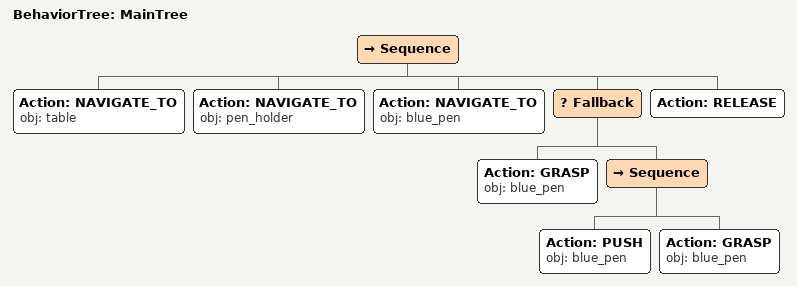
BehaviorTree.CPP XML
<root main_tree_to_execute="MainTree">
  <BehaviorTree ID="MainTree">
    <Sequence>
      <!-- Navigate to table -->
      <Action ID="NAVIGATE_TO" obj="table" />
      <!-- Navigate to pen_holder -->
      <Action ID="NAVIGATE_TO" obj="pen_holder" />
      <!-- Navigate to blue_pen -->
      <Action ID="NAVIGATE_TO" obj="blue_pen" />
      <!-- Fallback: if GRASP blue_pen fails, try PUSH, FLIP to reposition -->
      <Fallback>
        <!-- Grasp blue_pen -->
        <Action ID="GRASP" obj="blue_pen" />
        <Sequence>
          <!-- Push blue_pen forward toward front edge of table -->
          <Action ID="PUSH" obj="blue_pen" />
          <!-- Grasp blue_pen -->
          <Action ID="GRASP" obj="blue_pen" />
        </Sequence>
      </Fallback>
      <!-- Release -->
      <Action ID="RELEASE" />
    </Sequence>
  </BehaviorTree>
</root>
